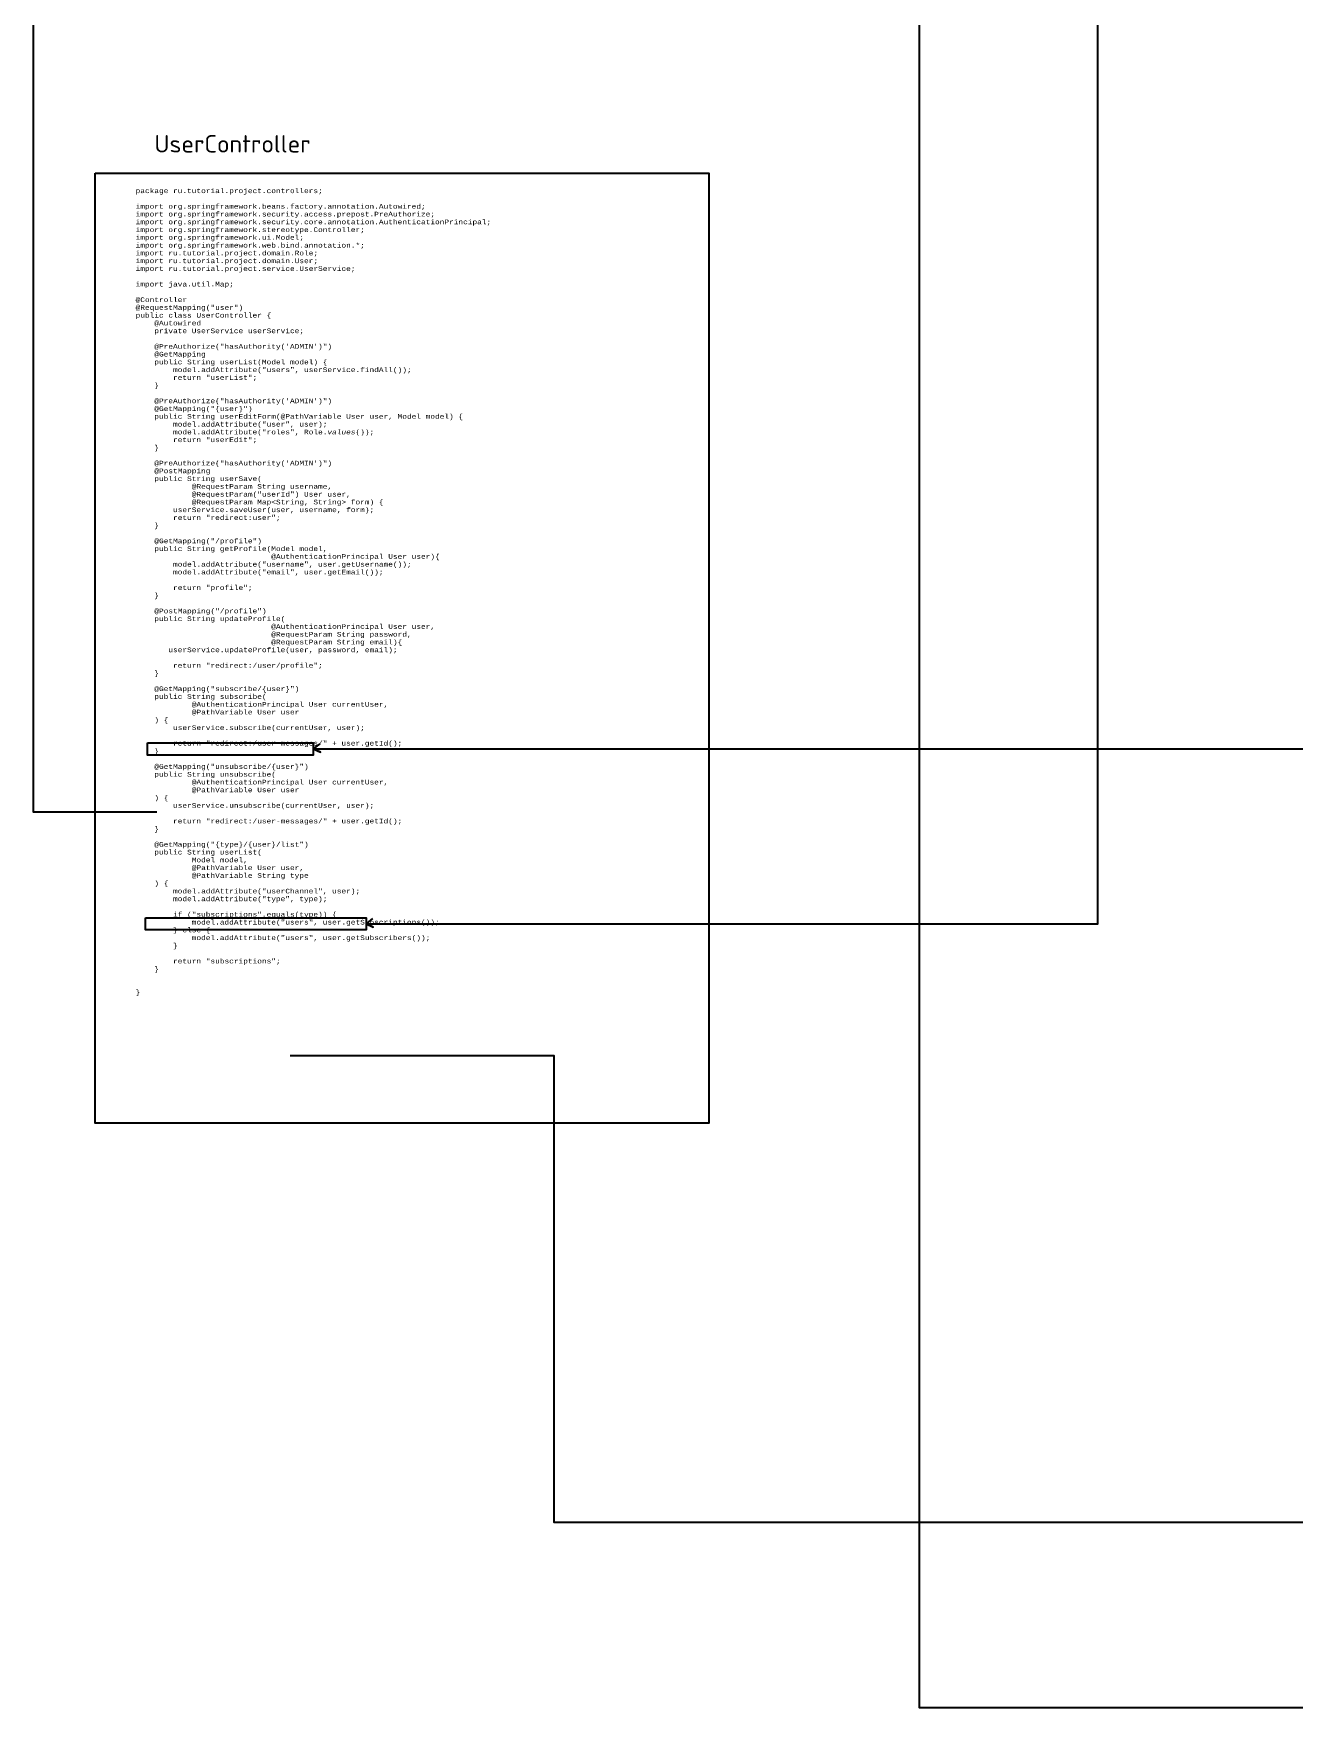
# Model space of a CAD drawing. Header units: millimetres. Extents: x 4539 to 8258, y 1617 to 3785.
# Drawn here: x 4539 to 5046, y 2476 to 3148 of the extents above; entities that cross this region are included whole.
import ezdxf

# ---------------------------------------------------------------- set-up
doc = ezdxf.new("R2010")
doc.units = ezdxf.units.MM
doc.styles.get("Standard").update_dxf_attribs({"font": 'arial.ttf'})

msp = doc.modelspace()

# ---------------------------------------------------------------- linework, layer by layer
at = {"color": 1, "lineweight": 30}
for points in [[(4654.45, 2862.9), (4651.75, 2860.9), (4654.7, 2859.64), (4651.75, 2860.9), (5052.87, 2860.9), (5052.87, 3575.37), (5596.17, 3575.37), (5596.17, 3344.82)], [(4675.54, 2792.75), (4673.03, 2790.64), (4675.85, 2789.34), (4673.03, 2790.64), (4966.86, 2790.64), (4966.86, 3506.29)], [(4588.98, 2835.45), (4539.38, 2835.45), (4539.38, 3450.29), (4591.02, 3450.29), (4586.12, 3451.62), (4591.02, 3450.29), (4586.33, 3448.9)], [(4648.57, 3390.78), (4895.1, 3390.78), (4895.1, 2475.82), (6402.97, 2475.82), (6402.97, 2644.39), (6392.7, 2616.61), (6402.97, 2644.39), (6414.32, 2618.15)], [(4642.49, 2737.77), (4748.38, 2737.77), (4748.38, 2550.22), (6075.75, 2550.22), (6075.75, 2702.58), (6067.13, 2682.97), (6075.75, 2702.58), (6085.4, 2684.15)]]:
    msp.add_lwpolyline(points, dxfattribs=at)
at = {"color": 30, "lineweight": 30}
msp.add_lwpolyline([(4564.17, 3092.19), (4810.66, 3092.19), (4810.66, 2710.61), (4564.17, 2710.61)], close=True, dxfattribs=at)
at = {"color": 1, "lineweight": 30}
for points in [[(4585.2, 2863.37), (4651.75, 2863.37), (4651.75, 2858.43), (4585.2, 2858.43)], [(4584.31, 2793.1), (4673.03, 2793.1), (4673.03, 2788.18), (4584.31, 2788.18)]]:
    msp.add_lwpolyline(points, close=True, dxfattribs=at)

# ---------------------------------------------------------------- texts
at = {"attachment_point": 1}
for s, width, insert, char_height in [('{\\fISOCPEUR|b0|i0|c0|p34;UserController}', 101.5882, (4587.97, 3107.47), 7), ('{\\fCourier New|b0|i0|c204|p49;\\H0.75x;\\C23;\\c3307724;package \\C9;\\c13023145;ru.tutorial.project.controllers\\C23;\\c3307724;;^J^Jimport \\C9;\\c13023145;org.springframework.beans.factory.annotation.\\C52;\\c2733499;Autowired\\C23;\\c3307724;;^Jimport \\C9;\\c13023145;org.springframework.security.access.prepost.\\C52;\\c2733499;PreAuthorize\\C23;\\c3307724;;^Jimport \\C9;\\c13023145;org.springframework.security.core.annotation.\\C52;\\c2733499;AuthenticationPrincipal\\C23;\\c3307724;;^Jimport \\C9;\\c13023145;org.springframework.stereotype.\\C52;\\c2733499;Controller\\C23;\\c3307724;;^Jimport \\C9;\\c13023145;org.springframework.ui.Model\\C23;\\c3307724;;^Jimport \\C9;\\c13023145;org.springframework.web.bind.annotation.*\\C23;\\c3307724;;^Jimport \\C9;\\c13023145;ru.tutorial.project.domain.Role\\C23;\\c3307724;;^Jimport \\C9;\\c13023145;ru.tutorial.project.domain.User\\C23;\\c3307724;;^Jimport \\C9;\\c13023145;ru.tutorial.project.service.UserService\\C23;\\c3307724;;^J^Jimport \\C9;\\c13023145;java.util.Map\\C23;\\c3307724;;^J^J\\C52;\\c2733499;@Controller^J@RequestMapping\\C9;\\c13023145;(\\C75;\\c5867370;"user"\\C9;\\c13023145;)^J\\C23;\\c3307724;public class \\C9;\\c13023145;UserController \\{^J    \\C52;\\c2733499;@Autowired^J    \\C23;\\c3307724;private \\C9;\\c13023145;UserService \\C193;\\c11171480;userService\\C23;\\c3307724;;^J^J    \\C52;\\c2733499;@PreAuthorize\\C9;\\c13023145;(\\C75;\\c5867370;"hasAuthority(\'ADMIN\')"\\C9;\\c13023145;)^J    \\C52;\\c2733499;@GetMapping^J    \\C23;\\c3307724;public \\C9;\\c13023145;String \\C31;\\c7194367;userList\\C9;\\c13023145;(Model model) \\{^J        model.addAttribute(\\C75;\\c5867370;"users"\\C23;\\c3307724;, \\C193;\\c11171480;userService\\C9;\\c13023145;.findAll())\\C23;\\c3307724;;^J        return \\C75;\\c5867370;"userList"\\C23;\\c3307724;;^J    \\C9;\\c13023145;\\}^J^J    \\C52;\\c2733499;@PreAuthorize\\C9;\\c13023145;(\\C75;\\c5867370;"hasAuthority(\'ADMIN\')"\\C9;\\c13023145;)^J    \\C52;\\c2733499;@GetMapping\\C9;\\c13023145;(\\C75;\\c5867370;"\\{user\\}"\\C9;\\c13023145;)^J    \\C23;\\c3307724;public \\C9;\\c13023145;String \\C31;\\c7194367;userEditForm\\C9;\\c13023145;(\\C52;\\c2733499;@PathVariable \\C9;\\c13023145;User user\\C23;\\c3307724;, \\C9;\\c13023145;Model model) \\{^J        model.addAttribute(\\C75;\\c5867370;"user"\\C23;\\c3307724;, \\C9;\\c13023145;user)\\C23;\\c3307724;;^J        \\C9;\\c13023145;model.addAttribute(\\C75;\\c5867370;"roles"\\C23;\\c3307724;, \\C9;\\c13023145;Role.\\fCourier New|b0|i1|c204|p49;values\\fCourier New|b0|i0|c204|p49;())\\C23;\\c3307724;;^J        return \\C75;\\c5867370;"userEdit"\\C23;\\c3307724;;^J    \\C9;\\c13023145;\\}^J^J    \\C52;\\c2733499;@PreAuthorize\\C9;\\c13023145;(\\C75;\\c5867370;"hasAuthority(\'ADMIN\')"\\C9;\\c13023145;)^J    \\C52;\\c2733499;@PostMapping^J    \\C23;\\c3307724;public \\C9;\\c13023145;String \\C31;\\c7194367;userSave\\C9;\\c13023145;(^J            \\C52;\\c2733499;@RequestParam \\C9;\\c13023145;String username\\C23;\\c3307724;,^J            \\C52;\\c2733499;@RequestParam\\C9;\\c13023145;(\\C75;\\c5867370;"userId"\\C9;\\c13023145;) User user\\C23;\\c3307724;,^J            \\C52;\\c2733499;@RequestParam \\C9;\\c13023145;Map<String\\C23;\\c3307724;, \\C9;\\c13023145;String> form) \\{^J        \\C193;\\c11171480;userService\\C9;\\c13023145;.saveUser(user\\C23;\\c3307724;, \\C9;\\c13023145;username\\C23;\\c3307724;, \\C9;\\c13023145;form)\\C23;\\c3307724;;^J        return \\C75;\\c5867370;"redirect:user"\\C23;\\c3307724;;^J    \\C9;\\c13023145;\\}^J^J    \\C52;\\c2733499;@GetMapping\\C9;\\c13023145;(\\C75;\\c5867370;"/profile"\\C9;\\c13023145;)^J    \\C23;\\c3307724;public \\C9;\\c13023145;String \\C31;\\c7194367;getProfile\\C9;\\c13023145;(Model model\\C23;\\c3307724;,^J                             \\C52;\\c2733499;@AuthenticationPrincipal \\C9;\\c13023145;User user)\\{^J        model.addAttribute(\\C75;\\c5867370;"username"\\C23;\\c3307724;, \\C9;\\c13023145;user.getUsername())\\C23;\\c3307724;;^J        \\C9;\\c13023145;model.addAttribute(\\C75;\\c5867370;"email"\\C23;\\c3307724;, \\C9;\\c13023145;user.getEmail())\\C23;\\c3307724;;^J^J        return \\C75;\\c5867370;"profile"\\C23;\\c3307724;;^J    \\C9;\\c13023145;\\}^J^J    \\C52;\\c2733499;@PostMapping\\C9;\\c13023145;(\\C75;\\c5867370;"/profile"\\C9;\\c13023145;)^J    \\C23;\\c3307724;public \\C9;\\c13023145;String \\C31;\\c7194367;updateProfile\\C9;\\c13023145;(^J                             \\C52;\\c2733499;@AuthenticationPrincipal \\C9;\\c13023145;User user\\C23;\\c3307724;,^J                             \\C52;\\c2733499;@RequestParam \\C9;\\c13023145;String password\\C23;\\c3307724;,^J                             \\C52;\\c2733499;@RequestParam \\C9;\\c13023145;String email)\\{^J       \\C193;\\c11171480;userService\\C9;\\c13023145;.updateProfile(user\\C23;\\c3307724;, \\C9;\\c13023145;password\\C23;\\c3307724;, \\C9;\\c13023145;email)\\C23;\\c3307724;;^J^J        return \\C75;\\c5867370;"redirect:/user/profile"\\C23;\\c3307724;;^J    \\C9;\\c13023145;\\}^J^J    \\C52;\\c2733499;@GetMapping\\C9;\\c13023145;(\\C75;\\c5867370;"subscribe/\\{user\\}"\\C9;\\c13023145;)^J    \\C23;\\c3307724;public \\C9;\\c13023145;String \\C31;\\c7194367;subscribe\\C9;\\c13023145;(^J            \\C52;\\c2733499;@AuthenticationPrincipal \\C9;\\c13023145;User currentUser\\C23;\\c3307724;,^J            \\C52;\\c2733499;@PathVariable \\C9;\\c13023145;User user^J    ) \\{^J        \\C193;\\c11171480;userService\\C9;\\c13023145;.subscribe(currentUser\\C23;\\c3307724;, \\C9;\\c13023145;user)\\C23;\\c3307724;;^J^J        return \\C75;\\c5867370;"redirect:/user-messages/" \\C9;\\c13023145;+ user.getId()\\C23;\\c3307724;;^J    \\C9;\\c13023145;\\}^J^J    \\C52;\\c2733499;@GetMapping\\C9;\\c13023145;(\\C75;\\c5867370;"unsubscribe/\\{user\\}"\\C9;\\c13023145;)^J    \\C23;\\c3307724;public \\C9;\\c13023145;String \\C31;\\c7194367;unsubscribe\\C9;\\c13023145;(^J            \\C52;\\c2733499;@AuthenticationPrincipal \\C9;\\c13023145;User currentUser\\C23;\\c3307724;,^J            \\C52;\\c2733499;@PathVariable \\C9;\\c13023145;User user^J    ) \\{^J        \\C193;\\c11171480;userService\\C9;\\c13023145;.unsubscribe(currentUser\\C23;\\c3307724;, \\C9;\\c13023145;user)\\C23;\\c3307724;;^J^J        return \\C75;\\c5867370;"redirect:/user-messages/" \\C9;\\c13023145;+ user.getId()\\C23;\\c3307724;;^J    \\C9;\\c13023145;\\}^J^J    \\C52;\\c2733499;@GetMapping\\C9;\\c13023145;(\\C75;\\c5867370;"\\{type\\}/\\{user\\}/list"\\C9;\\c13023145;)^J    \\C23;\\c3307724;public \\C9;\\c13023145;String \\C31;\\c7194367;userList\\C9;\\c13023145;(^J            Model model\\C23;\\c3307724;,^J            \\C52;\\c2733499;@PathVariable \\C9;\\c13023145;User user\\C23;\\c3307724;,^J            \\C52;\\c2733499;@PathVariable \\C9;\\c13023145;String type^J    ) \\{^J        model.addAttribute(\\C75;\\c5867370;"userChannel"\\C23;\\c3307724;, \\C9;\\c13023145;user)\\C23;\\c3307724;;^J        \\C9;\\c13023145;model.addAttribute(\\C75;\\c5867370;"type"\\C23;\\c3307724;, \\C9;\\c13023145;type)\\C23;\\c3307724;;^J^J        if \\C9;\\c13023145;(\\C75;\\c5867370;"subscriptions"\\C9;\\c13023145;.equals(type)) \\{^J            model.addAttribute(\\C75;\\c5867370;"users"\\C23;\\c3307724;, \\C9;\\c13023145;user.getSubscriptions())\\C23;\\c3307724;;^J        \\C9;\\c13023145;\\} \\C23;\\c3307724;else \\C9;\\c13023145;\\{^J            model.addAttribute(\\C75;\\c5867370;"users"\\C23;\\c3307724;, \\C9;\\c13023145;user.getSubscribers())\\C23;\\c3307724;;^J        \\C9;\\c13023145;\\}^J^J        \\C23;\\c3307724;return \\C75;\\c5867370;"subscriptions"\\C23;\\c3307724;;^J    \\C9;\\c13023145;\\}^J^J^J\\}}', 270.4729, (4580.4, 3086.04), 2.5)]:
    msp.add_mtext_dynamic_manual_height_columns(s, width=width, gutter_width=12.5, heights=[0], dxfattribs=dict(at, insert=insert, char_height=char_height))

doc.saveas('drawing.dxf')
